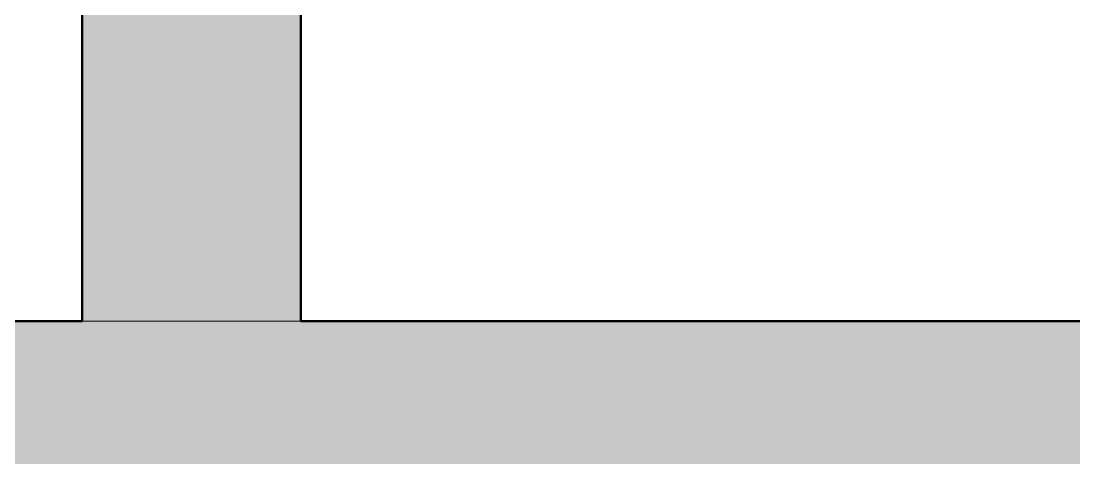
# Model space of a CAD drawing. Header units: millimetres. Extents: x 573003 to 1294762, y -9906 to 413061.
# Drawn here: x 679360 to 680323, y 37351 to 37750 of the extents above; entities that cross this region are included whole.
import ezdxf

# ---------------------------------------------------------------- set-up
doc = ezdxf.new("R2010")
doc.units = ezdxf.units.MM
doc.header["$MEASUREMENT"] = 0
doc.linetypes.add('IMPORT-CE', pattern=[135, 90, -15, 15, -15])
doc.layers.add('A-WALL-PATT', color=251, linetype='Continuous')
doc.layers.add('KT-Net cot', color=2, linetype='Continuous', lineweight=50)
doc.layers.add('KT-Net truc', color=18, linetype='Continuous', lineweight=15)

msp = doc.modelspace()

# ---------------------------------------------------------------- hatches: boundary and pattern name
at = {"layer": 'A-WALL-PATT'}
h = msp.add_hatch(color=256, dxfattribs=at)
h.dxf.hatch_style = 1
h.paths.add_polyline_path([(657166.5, 37875.62), (657366.5, 37875.62), (657366.5, 37475.62), (658615.53, 37475.62), (658615.53, 37875.62), (658815.53, 37875.62), (658815.53, 37475.62), (679415.53, 37475.62), (679415.53, 37875.62), (679615.53, 37875.62), (679615.53, 37475.62), (680947.11, 37475.62), (680947.11, 37875.62), (681147.11, 37875.62), (681147.11, 37225.62), (657166.5, 37225.62)])

# ---------------------------------------------------------------- linework, layer by layer
at = {"layer": 'KT-Net cot', "elevation": 0.04}
msp.add_lwpolyline([(657166.5, 37875.62), (657366.5, 37875.62), (657366.5, 37475.62), (658615.53, 37475.62), (658615.53, 37875.62), (658815.53, 37875.62), (658815.53, 37475.62), (679415.53, 37475.62), (679415.53, 37875.62), (679615.53, 37875.62), (679615.53, 37475.62), (680947.11, 37475.62), (680947.11, 37875.62), (681147.11, 37875.62), (681147.11, 37225.62), (657166.5, 37225.62)], close=True, dxfattribs=at)
msp.add_lwpolyline([(679415.53, 37475.62), (679415.53, 37875.62), (679615.53, 37875.62), (679615.53, 37475.62)], dxfattribs=at)
at = {"layer": 'KT-Net truc', "linetype": 'IMPORT-CE', "ltscale": 20}
msp.add_line((573990.47, 37475.62, 0), (690764.91, 37475.62, 0), dxfattribs=at)

doc.saveas('drawing.dxf')
